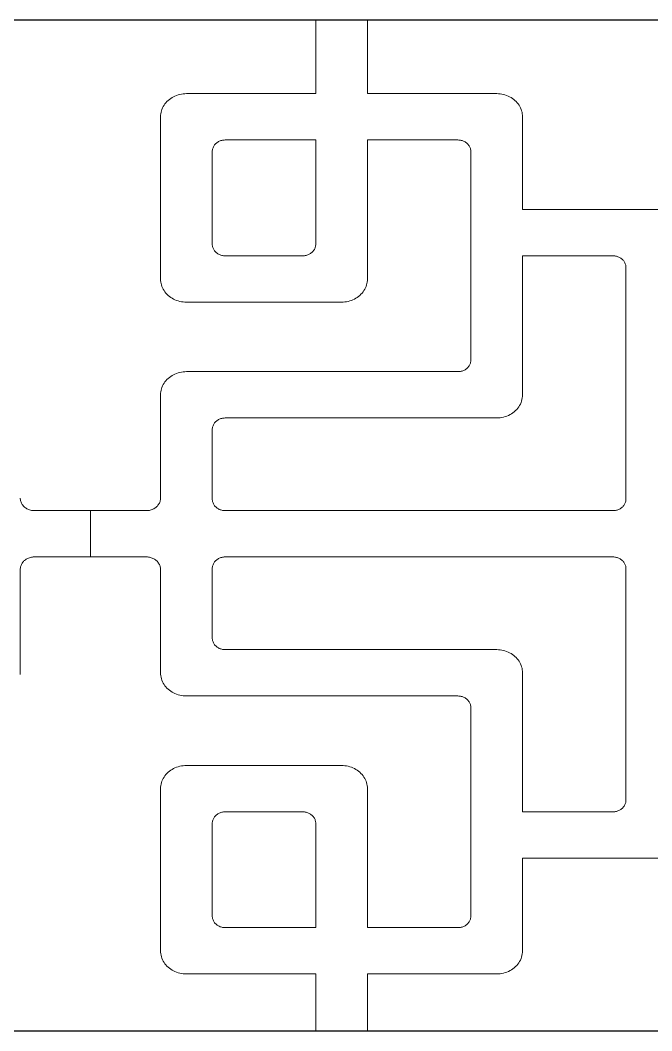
# Model space of a CAD drawing. Extents: x 1188826 to 1909461, y 608442 to 1651179.
# Drawn here: x 1701378 to 1701690, y 1048028 to 1048528 of the extents above; entities that cross this region are included whole.
import ezdxf

# ---------------------------------------------------------------- set-up
doc = ezdxf.new("R2010")
doc.units = 0
doc.header["$LTSCALE"] = 1000
doc.header["$MEASUREMENT"] = 0
doc.layers.add('煤化工粉煤灰', color=7, linetype='Continuous', lineweight=0)
doc.layers.add('立面线', color=40, linetype='Continuous')

msp = doc.modelspace()

# ---------------------------------------------------------------- linework, layer by layer
at = {"layer": '煤化工粉煤灰', "color": 34}
for p, q in [((1701523.78, 1048491.45), (1701523.78, 1048527.78)), ((1701549.37, 1048491.45), (1701549.37, 1048527.78)), ((1701452.69, 1048489.52), (1701453.4, 1048489.91)), ((1701453.4, 1048489.91), (1701454.14, 1048490.27)), ((1701454.14, 1048490.27), (1701454.91, 1048490.58)), ((1701454.91, 1048490.58), (1701455.69, 1048490.84)), ((1701455.69, 1048490.84), (1701456.49, 1048491.06)), ((1701456.49, 1048491.06), (1701457.31, 1048491.23)), ((1701457.31, 1048491.23), (1701458.13, 1048491.35)), ((1701458.13, 1048491.35), (1701458.97, 1048491.43)), ((1701458.97, 1048491.43), (1701459.8, 1048491.45)), ((1701459.8, 1048491.45), (1701523.78, 1048491.45)), ((1701549.37, 1048491.45), (1701613.35, 1048491.45)), ((1701613.35, 1048491.45), (1701614.18, 1048491.43)), ((1701614.18, 1048491.43), (1701615.02, 1048491.35)), ((1701615.02, 1048491.35), (1701615.84, 1048491.23)), ((1701615.84, 1048491.23), (1701616.66, 1048491.06)), ((1701616.66, 1048491.06), (1701617.46, 1048490.84)), ((1701617.46, 1048490.84), (1701618.24, 1048490.58)), ((1701618.24, 1048490.58), (1701619.01, 1048490.27)), ((1701619.01, 1048490.27), (1701619.74, 1048489.91)), ((1701619.74, 1048489.91), (1701620.46, 1048489.52)), ((1701447.98, 1048484.37), (1701448.33, 1048485.06)), ((1701448.33, 1048485.06), (1701448.72, 1048485.72)), ((1701448.72, 1048485.72), (1701449.16, 1048486.36)), ((1701449.16, 1048486.36), (1701449.65, 1048486.97)), ((1701449.65, 1048486.97), (1701450.18, 1048487.55)), ((1701450.18, 1048487.55), (1701450.75, 1048488.09)), ((1701450.75, 1048488.09), (1701451.37, 1048488.61)), ((1701451.37, 1048488.61), (1701452.01, 1048489.08)), ((1701452.01, 1048489.08), (1701452.69, 1048489.52)), ((1701620.46, 1048489.52), (1701621.14, 1048489.08)), ((1701621.14, 1048489.08), (1701621.78, 1048488.61)), ((1701621.78, 1048488.61), (1701622.39, 1048488.09)), ((1701622.39, 1048488.09), (1701622.97, 1048487.55)), ((1701622.97, 1048487.55), (1701623.5, 1048486.97)), ((1701623.5, 1048486.97), (1701623.99, 1048486.36)), ((1701623.99, 1048486.36), (1701624.43, 1048485.72)), ((1701624.43, 1048485.72), (1701624.82, 1048485.06)), ((1701624.82, 1048485.06), (1701625.17, 1048484.37)), ((1701447.01, 1048479.99), (1701447.03, 1048480.74)), ((1701447.01, 1048399.75), (1701447.01, 1048479.99)), ((1701447.03, 1048480.74), (1701447.12, 1048481.48)), ((1701447.12, 1048481.48), (1701447.25, 1048482.22)), ((1701447.25, 1048482.22), (1701447.44, 1048482.95)), ((1701447.44, 1048482.95), (1701447.69, 1048483.67)), ((1701447.69, 1048483.67), (1701447.98, 1048484.37)), ((1701625.17, 1048484.37), (1701625.46, 1048483.67)), ((1701625.46, 1048483.67), (1701625.71, 1048482.95)), ((1701625.71, 1048482.95), (1701625.9, 1048482.22)), ((1701625.9, 1048482.22), (1701626.03, 1048481.48)), ((1701626.03, 1048481.48), (1701626.11, 1048480.74)), ((1701626.11, 1048480.74), (1701626.14, 1048479.99)), ((1701626.14, 1048479.99), (1701626.14, 1048434.14)), ((1701473.13, 1048465.08), (1701472.97, 1048464.71)), ((1701473.32, 1048465.43), (1701473.13, 1048465.08)), ((1701473.53, 1048465.77), (1701473.32, 1048465.43)), ((1701473.77, 1048466.1), (1701473.53, 1048465.77)), ((1701474.03, 1048466.41), (1701473.77, 1048466.1)), ((1701474.32, 1048466.71), (1701474.03, 1048466.41)), ((1701474.63, 1048466.98), (1701474.32, 1048466.71)), ((1701474.96, 1048467.24), (1701474.63, 1048466.98)), ((1701475.31, 1048467.48), (1701474.96, 1048467.24)), ((1701475.67, 1048467.69), (1701475.31, 1048467.48)), ((1701476.05, 1048467.88), (1701475.67, 1048467.69)), ((1701476.45, 1048468.05), (1701476.05, 1048467.88)), ((1701476.85, 1048468.19), (1701476.45, 1048468.05)), ((1701477.27, 1048468.31), (1701476.85, 1048468.19)), ((1701477.69, 1048468.41), (1701477.27, 1048468.31)), ((1701478.12, 1048468.47), (1701477.69, 1048468.41)), ((1701478.56, 1048468.51), (1701478.12, 1048468.47)), ((1701479, 1048468.53), (1701478.56, 1048468.51)), ((1701523.78, 1048468.53), (1701479, 1048468.53)), ((1701523.78, 1048468.53), (1701523.78, 1048416.94)), ((1701549.37, 1048468.53), (1701549.37, 1048399.75)), ((1701594.15, 1048468.53), (1701549.37, 1048468.53)), ((1701594.57, 1048468.51), (1701594.15, 1048468.53)), ((1701594.99, 1048468.48), (1701594.57, 1048468.51)), ((1701595.4, 1048468.42), (1701594.99, 1048468.48)), ((1701595.81, 1048468.33), (1701595.4, 1048468.42)), ((1701596.21, 1048468.22), (1701595.81, 1048468.33)), ((1701596.6, 1048468.09), (1701596.21, 1048468.22)), ((1701596.98, 1048467.93), (1701596.6, 1048468.09)), ((1701597.35, 1048467.76), (1701596.98, 1048467.93)), ((1701597.71, 1048467.56), (1701597.35, 1048467.76)), ((1701598.05, 1048467.34), (1701597.71, 1048467.56)), ((1701598.37, 1048467.1), (1701598.05, 1048467.34)), ((1701598.68, 1048466.85), (1701598.37, 1048467.1)), ((1701598.96, 1048466.57), (1701598.68, 1048466.85)), ((1701599.23, 1048466.28), (1701598.96, 1048466.57)), ((1701599.47, 1048465.98), (1701599.23, 1048466.28)), ((1701599.69, 1048465.66), (1701599.47, 1048465.98)), ((1701599.89, 1048465.33), (1701599.69, 1048465.66)), ((1701600.06, 1048464.99), (1701599.89, 1048465.33)), ((1701600.21, 1048464.64), (1701600.06, 1048464.99)), ((1701472.61, 1048463.19), (1701472.6, 1048462.79)), ((1701472.6, 1048462.79), (1701472.6, 1048416.94)), ((1701472.66, 1048463.57), (1701472.61, 1048463.19)), ((1701472.73, 1048463.96), (1701472.66, 1048463.57)), ((1701472.83, 1048464.34), (1701472.73, 1048463.96)), ((1701472.97, 1048464.71), (1701472.83, 1048464.34)), ((1701600.33, 1048464.28), (1701600.21, 1048464.64)), ((1701600.43, 1048463.91), (1701600.33, 1048464.28)), ((1701600.5, 1048463.54), (1701600.43, 1048463.91)), ((1701600.54, 1048463.17), (1701600.5, 1048463.54)), ((1701600.55, 1048462.79), (1701600.54, 1048463.17)), ((1701600.55, 1048359.63), (1701600.55, 1048462.79)), ((1701754.1, 1048434.14), (1701626.14, 1048434.14)), ((1701472.6, 1048416.94), (1701472.61, 1048416.55)), ((1701472.61, 1048416.55), (1701472.66, 1048416.16)), ((1701472.66, 1048416.16), (1701472.73, 1048415.78)), ((1701472.73, 1048415.78), (1701472.83, 1048415.4)), ((1701472.83, 1048415.4), (1701472.97, 1048415.03)), ((1701472.97, 1048415.03), (1701473.13, 1048414.66)), ((1701523.12, 1048414.41), (1701523.29, 1048414.75)), ((1701523.29, 1048414.75), (1701523.44, 1048415.1)), ((1701523.44, 1048415.1), (1701523.56, 1048415.46)), ((1701523.56, 1048415.46), (1701523.66, 1048415.83)), ((1701523.66, 1048415.83), (1701523.72, 1048416.2)), ((1701523.72, 1048416.2), (1701523.77, 1048416.57)), ((1701523.77, 1048416.57), (1701523.78, 1048416.94)), ((1701473.13, 1048414.66), (1701473.32, 1048414.31)), ((1701473.32, 1048414.31), (1701473.53, 1048413.97)), ((1701473.53, 1048413.97), (1701473.77, 1048413.64)), ((1701473.77, 1048413.64), (1701474.03, 1048413.33)), ((1701474.03, 1048413.33), (1701474.32, 1048413.03)), ((1701474.32, 1048413.03), (1701474.63, 1048412.76)), ((1701474.63, 1048412.76), (1701474.96, 1048412.5)), ((1701474.96, 1048412.5), (1701475.31, 1048412.26)), ((1701475.31, 1048412.26), (1701475.67, 1048412.05)), ((1701475.67, 1048412.05), (1701476.05, 1048411.86)), ((1701476.05, 1048411.86), (1701476.45, 1048411.69)), ((1701476.45, 1048411.69), (1701476.85, 1048411.54)), ((1701476.85, 1048411.54), (1701477.27, 1048411.43)), ((1701477.27, 1048411.43), (1701477.69, 1048411.33)), ((1701477.69, 1048411.33), (1701478.12, 1048411.27)), ((1701478.12, 1048411.27), (1701478.56, 1048411.23)), ((1701478.56, 1048411.23), (1701479, 1048411.21)), ((1701479, 1048411.21), (1701517.38, 1048411.21)), ((1701517.38, 1048411.21), (1701517.8, 1048411.23)), ((1701517.8, 1048411.23), (1701518.22, 1048411.26)), ((1701518.22, 1048411.26), (1701518.63, 1048411.32)), ((1701518.63, 1048411.32), (1701519.04, 1048411.41)), ((1701519.04, 1048411.41), (1701519.44, 1048411.52)), ((1701519.44, 1048411.52), (1701519.83, 1048411.65)), ((1701519.83, 1048411.65), (1701520.21, 1048411.8)), ((1701520.21, 1048411.8), (1701520.58, 1048411.98)), ((1701520.58, 1048411.98), (1701520.94, 1048412.18)), ((1701520.94, 1048412.18), (1701521.28, 1048412.4)), ((1701521.28, 1048412.4), (1701521.6, 1048412.64)), ((1701521.6, 1048412.64), (1701521.91, 1048412.89)), ((1701521.91, 1048412.89), (1701522.19, 1048413.17)), ((1701522.19, 1048413.17), (1701522.46, 1048413.46)), ((1701522.46, 1048413.46), (1701522.7, 1048413.76)), ((1701522.7, 1048413.76), (1701522.92, 1048414.08)), ((1701522.92, 1048414.08), (1701523.12, 1048414.41)), ((1701626.14, 1048411.21), (1701626.14, 1048342.44)), ((1701670.93, 1048411.21), (1701626.14, 1048411.21)), ((1701671.34, 1048411.2), (1701670.93, 1048411.21)), ((1701671.76, 1048411.16), (1701671.34, 1048411.2)), ((1701672.17, 1048411.1), (1701671.76, 1048411.16)), ((1701672.58, 1048411.02), (1701672.17, 1048411.1)), ((1701672.98, 1048410.91), (1701672.58, 1048411.02)), ((1701673.37, 1048410.78), (1701672.98, 1048410.91)), ((1701673.76, 1048410.62), (1701673.37, 1048410.78)), ((1701674.12, 1048410.45), (1701673.76, 1048410.62)), ((1701674.48, 1048410.25), (1701674.12, 1048410.45)), ((1701674.82, 1048410.03), (1701674.48, 1048410.25)), ((1701675.14, 1048409.79), (1701674.82, 1048410.03)), ((1701675.45, 1048409.53), (1701675.14, 1048409.79)), ((1701675.74, 1048409.26), (1701675.45, 1048409.53)), ((1701676, 1048408.97), (1701675.74, 1048409.26)), ((1701676.24, 1048408.67), (1701676, 1048408.97)), ((1701676.47, 1048408.35), (1701676.24, 1048408.67)), ((1701676.66, 1048408.02), (1701676.47, 1048408.35)), ((1701676.84, 1048407.68), (1701676.66, 1048408.02)), ((1701676.98, 1048407.32), (1701676.84, 1048407.68)), ((1701677.11, 1048406.97), (1701676.98, 1048407.32)), ((1701677.2, 1048406.6), (1701677.11, 1048406.97)), ((1701677.27, 1048406.23), (1701677.2, 1048406.6)), ((1701677.31, 1048405.86), (1701677.27, 1048406.23)), ((1701677.32, 1048405.48), (1701677.31, 1048405.86)), ((1701677.32, 1048290.86), (1701677.32, 1048405.48)), ((1701447.03, 1048399), (1701447.01, 1048399.75)), ((1701549.37, 1048399.75), (1701549.34, 1048399)), ((1701447.12, 1048398.25), (1701447.03, 1048399)), ((1701447.25, 1048397.51), (1701447.12, 1048398.25)), ((1701447.44, 1048396.78), (1701447.25, 1048397.51)), ((1701447.69, 1048396.07), (1701447.44, 1048396.78)), ((1701447.98, 1048395.36), (1701447.69, 1048396.07)), ((1701448.33, 1048394.68), (1701447.98, 1048395.36)), ((1701548.4, 1048395.36), (1701548.05, 1048394.68)), ((1701548.69, 1048396.07), (1701548.4, 1048395.36)), ((1701548.93, 1048396.78), (1701548.69, 1048396.07)), ((1701549.12, 1048397.51), (1701548.93, 1048396.78)), ((1701549.26, 1048398.25), (1701549.12, 1048397.51)), ((1701549.34, 1048399), (1701549.26, 1048398.25)), ((1701448.72, 1048394.02), (1701448.33, 1048394.68)), ((1701449.16, 1048393.38), (1701448.72, 1048394.02)), ((1701449.65, 1048392.77), (1701449.16, 1048393.38)), ((1701450.18, 1048392.19), (1701449.65, 1048392.77)), ((1701450.75, 1048391.65), (1701450.18, 1048392.19)), ((1701451.37, 1048391.13), (1701450.75, 1048391.65)), ((1701452.01, 1048390.66), (1701451.37, 1048391.13)), ((1701452.69, 1048390.22), (1701452.01, 1048390.66)), ((1701453.4, 1048389.82), (1701452.69, 1048390.22)), ((1701454.14, 1048389.47), (1701453.4, 1048389.82)), ((1701542.97, 1048389.82), (1701542.23, 1048389.47)), ((1701543.68, 1048390.22), (1701542.97, 1048389.82)), ((1701544.36, 1048390.66), (1701543.68, 1048390.22)), ((1701545.01, 1048391.13), (1701544.36, 1048390.66)), ((1701545.62, 1048391.65), (1701545.01, 1048391.13)), ((1701546.19, 1048392.19), (1701545.62, 1048391.65)), ((1701546.73, 1048392.77), (1701546.19, 1048392.19)), ((1701547.21, 1048393.38), (1701546.73, 1048392.77)), ((1701547.66, 1048394.02), (1701547.21, 1048393.38)), ((1701548.05, 1048394.68), (1701547.66, 1048394.02)), ((1701454.91, 1048389.16), (1701454.14, 1048389.47)), ((1701455.69, 1048388.9), (1701454.91, 1048389.16)), ((1701456.49, 1048388.68), (1701455.69, 1048388.9)), ((1701457.31, 1048388.51), (1701456.49, 1048388.68)), ((1701458.13, 1048388.39), (1701457.31, 1048388.51)), ((1701458.97, 1048388.31), (1701458.13, 1048388.39)), ((1701459.8, 1048388.29), (1701458.97, 1048388.31)), ((1701536.57, 1048388.29), (1701459.8, 1048388.29)), ((1701537.41, 1048388.31), (1701536.57, 1048388.29)), ((1701538.24, 1048388.39), (1701537.41, 1048388.31)), ((1701539.07, 1048388.51), (1701538.24, 1048388.39)), ((1701539.89, 1048388.68), (1701539.07, 1048388.51)), ((1701540.69, 1048388.9), (1701539.89, 1048388.68)), ((1701541.47, 1048389.16), (1701540.69, 1048388.9)), ((1701542.23, 1048389.47), (1701541.47, 1048389.16)), ((1701597.35, 1048354.67), (1701597.71, 1048354.87)), ((1701597.71, 1048354.87), (1701598.05, 1048355.09)), ((1701598.05, 1048355.09), (1701598.37, 1048355.32)), ((1701598.37, 1048355.32), (1701598.68, 1048355.58)), ((1701598.68, 1048355.58), (1701598.96, 1048355.85)), ((1701598.96, 1048355.85), (1701599.23, 1048356.14)), ((1701599.23, 1048356.14), (1701599.47, 1048356.45)), ((1701599.47, 1048356.45), (1701599.69, 1048356.77)), ((1701599.69, 1048356.77), (1701599.89, 1048357.1)), ((1701599.89, 1048357.1), (1701600.06, 1048357.44)), ((1701600.06, 1048357.44), (1701600.21, 1048357.79)), ((1701600.21, 1048357.79), (1701600.33, 1048358.15)), ((1701600.33, 1048358.15), (1701600.43, 1048358.51)), ((1701600.43, 1048358.51), (1701600.5, 1048358.88)), ((1701600.5, 1048358.88), (1701600.54, 1048359.26)), ((1701600.54, 1048359.26), (1701600.55, 1048359.63)), ((1701449.65, 1048349.42), (1701450.18, 1048350)), ((1701450.18, 1048350), (1701450.75, 1048350.54)), ((1701450.75, 1048350.54), (1701451.37, 1048351.06)), ((1701451.37, 1048351.06), (1701452.01, 1048351.53)), ((1701452.01, 1048351.53), (1701452.69, 1048351.97)), ((1701452.69, 1048351.97), (1701453.4, 1048352.37)), ((1701453.4, 1048352.37), (1701454.14, 1048352.72)), ((1701454.14, 1048352.72), (1701454.91, 1048353.03)), ((1701454.91, 1048353.03), (1701455.69, 1048353.29)), ((1701455.69, 1048353.29), (1701456.49, 1048353.51)), ((1701456.49, 1048353.51), (1701457.31, 1048353.68)), ((1701457.31, 1048353.68), (1701458.13, 1048353.8)), ((1701458.13, 1048353.8), (1701458.97, 1048353.88)), ((1701458.97, 1048353.88), (1701459.8, 1048353.9)), ((1701459.8, 1048353.9), (1701594.15, 1048353.9)), ((1701594.15, 1048353.9), (1701594.57, 1048353.91)), ((1701594.57, 1048353.91), (1701594.99, 1048353.95)), ((1701594.99, 1048353.95), (1701595.4, 1048354.01)), ((1701595.4, 1048354.01), (1701595.81, 1048354.1)), ((1701595.81, 1048354.1), (1701596.21, 1048354.21)), ((1701596.21, 1048354.21), (1701596.6, 1048354.34)), ((1701596.6, 1048354.34), (1701596.98, 1048354.49)), ((1701596.98, 1048354.49), (1701597.35, 1048354.67)), ((1701447.25, 1048344.68), (1701447.44, 1048345.41)), ((1701447.44, 1048345.41), (1701447.69, 1048346.12)), ((1701447.69, 1048346.12), (1701447.98, 1048346.83)), ((1701447.98, 1048346.83), (1701448.33, 1048347.51)), ((1701448.33, 1048347.51), (1701448.72, 1048348.17)), ((1701448.72, 1048348.17), (1701449.16, 1048348.81)), ((1701449.16, 1048348.81), (1701449.65, 1048349.42)), ((1701447.01, 1048342.44), (1701447.03, 1048343.19)), ((1701447.01, 1048291.35), (1701447.01, 1048342.44)), ((1701447.03, 1048343.19), (1701447.12, 1048343.93)), ((1701447.12, 1048343.93), (1701447.25, 1048344.68)), ((1701625.87, 1048340.11), (1701625.67, 1048339.35)), ((1701626.02, 1048340.88), (1701625.87, 1048340.11)), ((1701626.11, 1048341.66), (1701626.02, 1048340.88)), ((1701626.14, 1048342.44), (1701626.11, 1048341.66)), ((1701623.27, 1048335.21), (1701622.7, 1048334.62)), ((1701623.8, 1048335.83), (1701623.27, 1048335.21)), ((1701624.28, 1048336.48), (1701623.8, 1048335.83)), ((1701624.71, 1048337.17), (1701624.28, 1048336.48)), ((1701625.08, 1048337.87), (1701624.71, 1048337.17)), ((1701625.4, 1048338.6), (1701625.08, 1048337.87)), ((1701625.67, 1048339.35), (1701625.4, 1048338.6)), ((1701475.31, 1048329.93), (1701474.96, 1048329.69)), ((1701475.67, 1048330.14), (1701475.31, 1048329.93)), ((1701476.05, 1048330.33), (1701475.67, 1048330.14)), ((1701476.45, 1048330.5), (1701476.05, 1048330.33)), ((1701476.85, 1048330.65), (1701476.45, 1048330.5)), ((1701477.27, 1048330.76), (1701476.85, 1048330.65)), ((1701477.69, 1048330.86), (1701477.27, 1048330.76)), ((1701478.12, 1048330.92), (1701477.69, 1048330.86)), ((1701478.56, 1048330.96), (1701478.12, 1048330.92)), ((1701479, 1048330.98), (1701478.56, 1048330.96)), ((1701613.35, 1048330.98), (1701479, 1048330.98)), ((1701614.22, 1048331), (1701613.35, 1048330.98)), ((1701615.09, 1048331.08), (1701614.22, 1048331)), ((1701615.95, 1048331.22), (1701615.09, 1048331.08)), ((1701616.8, 1048331.4), (1701615.95, 1048331.22)), ((1701617.63, 1048331.64), (1701616.8, 1048331.4)), ((1701618.44, 1048331.93), (1701617.63, 1048331.64)), ((1701619.23, 1048332.26), (1701618.44, 1048331.93)), ((1701619.99, 1048332.65), (1701619.23, 1048332.26)), ((1701620.73, 1048333.07), (1701619.99, 1048332.65)), ((1701621.42, 1048333.55), (1701620.73, 1048333.07)), ((1701622.08, 1048334.06), (1701621.42, 1048333.55)), ((1701622.7, 1048334.62), (1701622.08, 1048334.06)), ((1701472.61, 1048325.64), (1701472.6, 1048325.25)), ((1701472.6, 1048325.25), (1701472.6, 1048290.86)), ((1701472.66, 1048326.03), (1701472.61, 1048325.64)), ((1701472.73, 1048326.41), (1701472.66, 1048326.03)), ((1701472.83, 1048326.79), (1701472.73, 1048326.41)), ((1701472.97, 1048327.16), (1701472.83, 1048326.79)), ((1701473.13, 1048327.53), (1701472.97, 1048327.16)), ((1701473.32, 1048327.88), (1701473.13, 1048327.53)), ((1701473.53, 1048328.22), (1701473.32, 1048327.88)), ((1701473.77, 1048328.55), (1701473.53, 1048328.22)), ((1701474.03, 1048328.86), (1701473.77, 1048328.55)), ((1701474.32, 1048329.16), (1701474.03, 1048328.86)), ((1701474.63, 1048329.43), (1701474.32, 1048329.16)), ((1701474.96, 1048329.69), (1701474.63, 1048329.43)), ((1701377.55, 1048291.35), (1701377.56, 1048290.92)), ((1701377.56, 1048290.92), (1701377.61, 1048290.5)), ((1701377.61, 1048290.5), (1701377.69, 1048290.08)), ((1701377.69, 1048290.08), (1701377.8, 1048289.67)), ((1701446.75, 1048289.67), (1701446.86, 1048290.08)), ((1701446.86, 1048290.08), (1701446.94, 1048290.5)), ((1701446.94, 1048290.5), (1701446.99, 1048290.92)), ((1701446.99, 1048290.92), (1701447.01, 1048291.35)), ((1701472.6, 1048290.86), (1701472.61, 1048290.47)), ((1701472.61, 1048290.47), (1701472.66, 1048290.08)), ((1701472.66, 1048290.08), (1701472.73, 1048289.69)), ((1701677.11, 1048289.37), (1701677.2, 1048289.74)), ((1701677.2, 1048289.74), (1701677.27, 1048290.11)), ((1701677.27, 1048290.11), (1701677.31, 1048290.48)), ((1701677.31, 1048290.48), (1701677.32, 1048290.86)), ((1701377.8, 1048289.67), (1701377.95, 1048289.27)), ((1701377.95, 1048289.27), (1701378.12, 1048288.87)), ((1701378.12, 1048288.87), (1701378.33, 1048288.49)), ((1701378.33, 1048288.49), (1701378.56, 1048288.12)), ((1701378.56, 1048288.12), (1701378.82, 1048287.76)), ((1701378.82, 1048287.76), (1701379.1, 1048287.42)), ((1701379.1, 1048287.42), (1701379.42, 1048287.1)), ((1701379.42, 1048287.1), (1701379.75, 1048286.8)), ((1701379.75, 1048286.8), (1701380.11, 1048286.52)), ((1701380.11, 1048286.52), (1701380.49, 1048286.27)), ((1701380.49, 1048286.27), (1701380.88, 1048286.03)), ((1701380.88, 1048286.03), (1701381.3, 1048285.82)), ((1701381.3, 1048285.82), (1701381.73, 1048285.64)), ((1701381.73, 1048285.64), (1701382.17, 1048285.49)), ((1701382.17, 1048285.49), (1701382.62, 1048285.36)), ((1701382.62, 1048285.36), (1701383.08, 1048285.26)), ((1701383.08, 1048285.26), (1701383.55, 1048285.18)), ((1701383.55, 1048285.18), (1701384.02, 1048285.14)), ((1701384.02, 1048285.14), (1701384.49, 1048285.13)), ((1701384.49, 1048285.13), (1701440.06, 1048285.13)), ((1701412.28, 1048285.13), (1701412.28, 1048262.2)), ((1701440.06, 1048285.13), (1701440.54, 1048285.14)), ((1701440.54, 1048285.14), (1701441.01, 1048285.18)), ((1701441.01, 1048285.18), (1701441.47, 1048285.26)), ((1701441.47, 1048285.26), (1701441.94, 1048285.36)), ((1701441.94, 1048285.36), (1701442.39, 1048285.49)), ((1701442.39, 1048285.49), (1701442.83, 1048285.64)), ((1701442.83, 1048285.64), (1701443.26, 1048285.82)), ((1701443.26, 1048285.82), (1701443.67, 1048286.03)), ((1701443.67, 1048286.03), (1701444.07, 1048286.27)), ((1701444.07, 1048286.27), (1701444.44, 1048286.52)), ((1701444.44, 1048286.52), (1701444.8, 1048286.8)), ((1701444.8, 1048286.8), (1701445.14, 1048287.1)), ((1701445.14, 1048287.1), (1701445.45, 1048287.42)), ((1701445.45, 1048287.42), (1701445.74, 1048287.76)), ((1701445.74, 1048287.76), (1701446, 1048288.12)), ((1701446, 1048288.12), (1701446.23, 1048288.49)), ((1701446.23, 1048288.49), (1701446.43, 1048288.87)), ((1701446.43, 1048288.87), (1701446.61, 1048289.27)), ((1701446.61, 1048289.27), (1701446.75, 1048289.67)), ((1701472.73, 1048289.69), (1701472.83, 1048289.31)), ((1701472.83, 1048289.31), (1701472.97, 1048288.94)), ((1701472.97, 1048288.94), (1701473.13, 1048288.57)), ((1701473.13, 1048288.57), (1701473.32, 1048288.22)), ((1701473.32, 1048288.22), (1701473.53, 1048287.88)), ((1701473.53, 1048287.88), (1701473.77, 1048287.55)), ((1701473.77, 1048287.55), (1701474.03, 1048287.24)), ((1701474.03, 1048287.24), (1701474.32, 1048286.95)), ((1701474.32, 1048286.95), (1701474.63, 1048286.67)), ((1701474.63, 1048286.67), (1701474.96, 1048286.41)), ((1701474.96, 1048286.41), (1701475.31, 1048286.18)), ((1701475.31, 1048286.18), (1701475.67, 1048285.96)), ((1701475.67, 1048285.96), (1701476.05, 1048285.77)), ((1701476.05, 1048285.77), (1701476.45, 1048285.6)), ((1701476.45, 1048285.6), (1701476.85, 1048285.46)), ((1701476.85, 1048285.46), (1701477.27, 1048285.34)), ((1701477.27, 1048285.34), (1701477.69, 1048285.25)), ((1701477.69, 1048285.25), (1701478.12, 1048285.18)), ((1701478.12, 1048285.18), (1701478.56, 1048285.14)), ((1701478.56, 1048285.14), (1701479, 1048285.13)), ((1701670.93, 1048285.13), (1701479, 1048285.13)), ((1701670.93, 1048285.13), (1701671.34, 1048285.14)), ((1701671.34, 1048285.14), (1701671.76, 1048285.18)), ((1701671.76, 1048285.18), (1701672.17, 1048285.24)), ((1701672.17, 1048285.24), (1701672.58, 1048285.32)), ((1701672.58, 1048285.32), (1701672.98, 1048285.43)), ((1701672.98, 1048285.43), (1701673.37, 1048285.56)), ((1701673.37, 1048285.56), (1701673.76, 1048285.72)), ((1701673.76, 1048285.72), (1701674.12, 1048285.89)), ((1701674.12, 1048285.89), (1701674.48, 1048286.09)), ((1701674.48, 1048286.09), (1701674.82, 1048286.31)), ((1701674.82, 1048286.31), (1701675.14, 1048286.55)), ((1701675.14, 1048286.55), (1701675.45, 1048286.81)), ((1701675.45, 1048286.81), (1701675.74, 1048287.08)), ((1701675.74, 1048287.08), (1701676, 1048287.37)), ((1701676, 1048287.37), (1701676.24, 1048287.67)), ((1701676.24, 1048287.67), (1701676.47, 1048287.99)), ((1701676.47, 1048287.99), (1701676.66, 1048288.32)), ((1701676.66, 1048288.32), (1701676.84, 1048288.66)), ((1701676.84, 1048288.66), (1701676.98, 1048289.02)), ((1701676.98, 1048289.02), (1701677.11, 1048289.37)), ((1701378.82, 1048259.57), (1701379.1, 1048259.91)), ((1701379.1, 1048259.91), (1701379.42, 1048260.23)), ((1701379.42, 1048260.23), (1701379.75, 1048260.53)), ((1701379.75, 1048260.53), (1701380.11, 1048260.81)), ((1701380.11, 1048260.81), (1701380.49, 1048261.06)), ((1701380.49, 1048261.06), (1701380.88, 1048261.3)), ((1701380.88, 1048261.3), (1701381.3, 1048261.5)), ((1701381.3, 1048261.5), (1701381.73, 1048261.69)), ((1701381.73, 1048261.69), (1701382.17, 1048261.84)), ((1701382.17, 1048261.84), (1701382.62, 1048261.97)), ((1701382.62, 1048261.97), (1701383.08, 1048262.07)), ((1701383.08, 1048262.07), (1701383.55, 1048262.14)), ((1701383.55, 1048262.14), (1701384.02, 1048262.19)), ((1701384.02, 1048262.19), (1701384.49, 1048262.2)), ((1701384.49, 1048262.2), (1701440.06, 1048262.2)), ((1701440.06, 1048262.2), (1701440.54, 1048262.19)), ((1701440.54, 1048262.19), (1701441.01, 1048262.14)), ((1701441.01, 1048262.14), (1701441.47, 1048262.07)), ((1701441.47, 1048262.07), (1701441.94, 1048261.97)), ((1701441.94, 1048261.97), (1701442.39, 1048261.84)), ((1701442.39, 1048261.84), (1701442.83, 1048261.69)), ((1701442.83, 1048261.69), (1701443.26, 1048261.5)), ((1701443.26, 1048261.5), (1701443.67, 1048261.3)), ((1701443.67, 1048261.3), (1701444.07, 1048261.06)), ((1701444.07, 1048261.06), (1701444.44, 1048260.81)), ((1701444.44, 1048260.81), (1701444.8, 1048260.53)), ((1701444.8, 1048260.53), (1701445.14, 1048260.23)), ((1701445.14, 1048260.23), (1701445.45, 1048259.91)), ((1701445.45, 1048259.91), (1701445.74, 1048259.57)), ((1701473.77, 1048259.78), (1701473.53, 1048259.45)), ((1701474.03, 1048260.09), (1701473.77, 1048259.78)), ((1701474.32, 1048260.38), (1701474.03, 1048260.09)), ((1701474.63, 1048260.66), (1701474.32, 1048260.38)), ((1701474.96, 1048260.92), (1701474.63, 1048260.66)), ((1701475.31, 1048261.15), (1701474.96, 1048260.92)), ((1701475.67, 1048261.37), (1701475.31, 1048261.15)), ((1701476.05, 1048261.56), (1701475.67, 1048261.37)), ((1701476.45, 1048261.73), (1701476.05, 1048261.56)), ((1701476.85, 1048261.87), (1701476.45, 1048261.73)), ((1701477.27, 1048261.99), (1701476.85, 1048261.87)), ((1701477.69, 1048262.08), (1701477.27, 1048261.99)), ((1701478.12, 1048262.15), (1701477.69, 1048262.08)), ((1701478.56, 1048262.19), (1701478.12, 1048262.15)), ((1701479, 1048262.2), (1701478.56, 1048262.19)), ((1701479, 1048262.2), (1701670.93, 1048262.2)), ((1701671.34, 1048262.19), (1701670.93, 1048262.2)), ((1701671.76, 1048262.15), (1701671.34, 1048262.19)), ((1701672.17, 1048262.09), (1701671.76, 1048262.15)), ((1701672.58, 1048262.01), (1701672.17, 1048262.09)), ((1701672.98, 1048261.9), (1701672.58, 1048262.01)), ((1701673.37, 1048261.77), (1701672.98, 1048261.9)), ((1701673.76, 1048261.61), (1701673.37, 1048261.77)), ((1701674.12, 1048261.43), (1701673.76, 1048261.61)), ((1701674.48, 1048261.24), (1701674.12, 1048261.43)), ((1701674.82, 1048261.02), (1701674.48, 1048261.24)), ((1701675.14, 1048260.78), (1701674.82, 1048261.02)), ((1701675.45, 1048260.52), (1701675.14, 1048260.78)), ((1701675.74, 1048260.25), (1701675.45, 1048260.52)), ((1701676, 1048259.96), (1701675.74, 1048260.25)), ((1701676.24, 1048259.65), (1701676, 1048259.96)), ((1701377.55, 1048255.98), (1701377.56, 1048256.4)), ((1701377.55, 1048204.89), (1701377.55, 1048255.98)), ((1701377.56, 1048256.4), (1701377.61, 1048256.83)), ((1701377.61, 1048256.83), (1701377.69, 1048257.25)), ((1701377.69, 1048257.25), (1701377.8, 1048257.66)), ((1701377.8, 1048257.66), (1701377.95, 1048258.06)), ((1701377.95, 1048258.06), (1701378.12, 1048258.46)), ((1701378.12, 1048258.46), (1701378.33, 1048258.84)), ((1701378.33, 1048258.84), (1701378.56, 1048259.21)), ((1701378.56, 1048259.21), (1701378.82, 1048259.57)), ((1701445.74, 1048259.57), (1701446, 1048259.21)), ((1701446, 1048259.21), (1701446.23, 1048258.84)), ((1701446.23, 1048258.84), (1701446.43, 1048258.46)), ((1701446.43, 1048258.46), (1701446.61, 1048258.06)), ((1701446.61, 1048258.06), (1701446.75, 1048257.66)), ((1701446.75, 1048257.66), (1701446.86, 1048257.25)), ((1701446.86, 1048257.25), (1701446.94, 1048256.83)), ((1701446.94, 1048256.83), (1701446.99, 1048256.4)), ((1701446.99, 1048256.4), (1701447.01, 1048255.98)), ((1701447.01, 1048255.98), (1701447.01, 1048204.89)), ((1701472.61, 1048256.86), (1701472.6, 1048256.47)), ((1701472.6, 1048256.47), (1701472.6, 1048222.08)), ((1701472.66, 1048257.25), (1701472.61, 1048256.86)), ((1701472.73, 1048257.64), (1701472.66, 1048257.25)), ((1701472.83, 1048258.02), (1701472.73, 1048257.64)), ((1701472.97, 1048258.39), (1701472.83, 1048258.02)), ((1701473.13, 1048258.75), (1701472.97, 1048258.39)), ((1701473.32, 1048259.11), (1701473.13, 1048258.75)), ((1701473.53, 1048259.45), (1701473.32, 1048259.11)), ((1701676.47, 1048259.34), (1701676.24, 1048259.65)), ((1701676.66, 1048259.01), (1701676.47, 1048259.34)), ((1701676.84, 1048258.66), (1701676.66, 1048259.01)), ((1701676.98, 1048258.31), (1701676.84, 1048258.66)), ((1701677.11, 1048257.95), (1701676.98, 1048258.31)), ((1701677.2, 1048257.59), (1701677.11, 1048257.95)), ((1701677.27, 1048257.22), (1701677.2, 1048257.59)), ((1701677.31, 1048256.85), (1701677.27, 1048257.22)), ((1701677.32, 1048256.47), (1701677.31, 1048256.85)), ((1701677.32, 1048141.85), (1701677.32, 1048256.47)), ((1701472.6, 1048222.08), (1701472.61, 1048221.69)), ((1701472.61, 1048221.69), (1701472.66, 1048221.3)), ((1701472.66, 1048221.3), (1701472.73, 1048220.92)), ((1701472.73, 1048220.92), (1701472.83, 1048220.54)), ((1701472.83, 1048220.54), (1701472.97, 1048220.16)), ((1701472.97, 1048220.16), (1701473.13, 1048219.8)), ((1701473.13, 1048219.8), (1701473.32, 1048219.45)), ((1701473.32, 1048219.45), (1701473.53, 1048219.11)), ((1701473.53, 1048219.11), (1701473.77, 1048218.78)), ((1701473.77, 1048218.78), (1701474.03, 1048218.47)), ((1701474.03, 1048218.47), (1701474.32, 1048218.17)), ((1701474.32, 1048218.17), (1701474.63, 1048217.89)), ((1701474.63, 1048217.89), (1701474.96, 1048217.64)), ((1701474.96, 1048217.64), (1701475.31, 1048217.4)), ((1701475.31, 1048217.4), (1701475.67, 1048217.19)), ((1701475.67, 1048217.19), (1701476.05, 1048216.99)), ((1701476.05, 1048216.99), (1701476.45, 1048216.83)), ((1701476.45, 1048216.83), (1701476.85, 1048216.68)), ((1701476.85, 1048216.68), (1701477.27, 1048216.56)), ((1701477.27, 1048216.56), (1701477.69, 1048216.47)), ((1701477.69, 1048216.47), (1701478.12, 1048216.41)), ((1701478.12, 1048216.41), (1701478.56, 1048216.37)), ((1701478.56, 1048216.37), (1701479, 1048216.35)), ((1701479, 1048216.35), (1701613.35, 1048216.35)), ((1701613.35, 1048216.35), (1701614.18, 1048216.33)), ((1701614.18, 1048216.33), (1701615.02, 1048216.25)), ((1701615.02, 1048216.25), (1701615.84, 1048216.13)), ((1701615.84, 1048216.13), (1701616.66, 1048215.96)), ((1701616.66, 1048215.96), (1701617.46, 1048215.74)), ((1701617.46, 1048215.74), (1701618.24, 1048215.48)), ((1701618.24, 1048215.48), (1701619.01, 1048215.17)), ((1701619.01, 1048215.17), (1701619.74, 1048214.82)), ((1701619.74, 1048214.82), (1701620.46, 1048214.42)), ((1701620.46, 1048214.42), (1701621.14, 1048213.98)), ((1701621.14, 1048213.98), (1701621.78, 1048213.51)), ((1701621.78, 1048213.51), (1701622.39, 1048212.99)), ((1701622.39, 1048212.99), (1701622.97, 1048212.45)), ((1701622.97, 1048212.45), (1701623.5, 1048211.87)), ((1701623.5, 1048211.87), (1701623.99, 1048211.26)), ((1701623.99, 1048211.26), (1701624.43, 1048210.62)), ((1701624.43, 1048210.62), (1701624.82, 1048209.96)), ((1701624.82, 1048209.96), (1701625.17, 1048209.28)), ((1701377.55, 1048204.89), (1701377.52, 1048204.11)), ((1701447.01, 1048204.89), (1701447.03, 1048204.14)), ((1701625.17, 1048209.28), (1701625.46, 1048208.57)), ((1701625.46, 1048208.57), (1701625.71, 1048207.86)), ((1701625.71, 1048207.86), (1701625.9, 1048207.13)), ((1701625.9, 1048207.13), (1701626.03, 1048206.39)), ((1701626.03, 1048206.39), (1701626.11, 1048205.64)), ((1701626.11, 1048205.64), (1701626.14, 1048204.89)), ((1701626.14, 1048204.89), (1701626.14, 1048136.12)), ((1701447.03, 1048204.14), (1701447.12, 1048203.39)), ((1701447.12, 1048203.39), (1701447.25, 1048202.65)), ((1701447.25, 1048202.65), (1701447.44, 1048201.92)), ((1701447.44, 1048201.92), (1701447.69, 1048201.21)), ((1701447.69, 1048201.21), (1701447.98, 1048200.5)), ((1701447.98, 1048200.5), (1701448.33, 1048199.82)), ((1701448.33, 1048199.82), (1701448.72, 1048199.16)), ((1701448.72, 1048199.16), (1701449.16, 1048198.52)), ((1701449.16, 1048198.52), (1701449.65, 1048197.91)), ((1701449.65, 1048197.91), (1701450.18, 1048197.33)), ((1701450.18, 1048197.33), (1701450.75, 1048196.78)), ((1701450.75, 1048196.78), (1701451.37, 1048196.27)), ((1701451.37, 1048196.27), (1701452.01, 1048195.8)), ((1701452.01, 1048195.8), (1701452.69, 1048195.36)), ((1701452.69, 1048195.36), (1701453.4, 1048194.96)), ((1701453.4, 1048194.96), (1701454.14, 1048194.61)), ((1701454.14, 1048194.61), (1701454.91, 1048194.3)), ((1701454.91, 1048194.3), (1701455.69, 1048194.04)), ((1701455.69, 1048194.04), (1701456.49, 1048193.82)), ((1701456.49, 1048193.82), (1701457.31, 1048193.65)), ((1701457.31, 1048193.65), (1701458.13, 1048193.53)), ((1701458.13, 1048193.53), (1701458.97, 1048193.45)), ((1701458.97, 1048193.45), (1701459.8, 1048193.43)), ((1701459.8, 1048193.43), (1701594.15, 1048193.43)), ((1701594.15, 1048193.43), (1701594.57, 1048193.41)), ((1701594.57, 1048193.41), (1701594.99, 1048193.38)), ((1701594.99, 1048193.38), (1701595.4, 1048193.32)), ((1701595.4, 1048193.32), (1701595.81, 1048193.23)), ((1701595.81, 1048193.23), (1701596.21, 1048193.12)), ((1701596.21, 1048193.12), (1701596.6, 1048192.99)), ((1701596.6, 1048192.99), (1701596.98, 1048192.84)), ((1701596.98, 1048192.84), (1701597.35, 1048192.66)), ((1701597.35, 1048192.66), (1701597.71, 1048192.46)), ((1701597.71, 1048192.46), (1701598.05, 1048192.24)), ((1701598.05, 1048192.24), (1701598.37, 1048192)), ((1701598.37, 1048192), (1701598.68, 1048191.75)), ((1701598.68, 1048191.75), (1701598.96, 1048191.47)), ((1701598.96, 1048191.47), (1701599.23, 1048191.18)), ((1701599.23, 1048191.18), (1701599.47, 1048190.88)), ((1701599.47, 1048190.88), (1701599.69, 1048190.56)), ((1701599.69, 1048190.56), (1701599.89, 1048190.23)), ((1701599.89, 1048190.23), (1701600.06, 1048189.89)), ((1701600.06, 1048189.89), (1701600.21, 1048189.54)), ((1701600.21, 1048189.54), (1701600.33, 1048189.18)), ((1701600.33, 1048189.18), (1701600.43, 1048188.81)), ((1701600.43, 1048188.81), (1701600.5, 1048188.44)), ((1701600.5, 1048188.44), (1701600.54, 1048188.07)), ((1701600.54, 1048188.07), (1701600.55, 1048187.7)), ((1701600.55, 1048187.7), (1701600.55, 1048084.53)), ((1701449.65, 1048154.56), (1701450.18, 1048155.14)), ((1701450.18, 1048155.14), (1701450.75, 1048155.68)), ((1701450.75, 1048155.68), (1701451.37, 1048156.2)), ((1701451.37, 1048156.2), (1701452.01, 1048156.67)), ((1701452.01, 1048156.67), (1701452.69, 1048157.11)), ((1701452.69, 1048157.11), (1701453.4, 1048157.5)), ((1701453.4, 1048157.5), (1701454.14, 1048157.86)), ((1701454.14, 1048157.86), (1701454.91, 1048158.17)), ((1701454.91, 1048158.17), (1701455.69, 1048158.43)), ((1701455.69, 1048158.43), (1701456.49, 1048158.65)), ((1701456.49, 1048158.65), (1701457.31, 1048158.82)), ((1701457.31, 1048158.82), (1701458.13, 1048158.94)), ((1701458.13, 1048158.94), (1701458.97, 1048159.02)), ((1701458.97, 1048159.02), (1701459.8, 1048159.04)), ((1701459.8, 1048159.04), (1701536.57, 1048159.04)), ((1701536.57, 1048159.04), (1701537.41, 1048159.02)), ((1701537.41, 1048159.02), (1701538.24, 1048158.94)), ((1701538.24, 1048158.94), (1701539.07, 1048158.82)), ((1701539.07, 1048158.82), (1701539.89, 1048158.65)), ((1701539.89, 1048158.65), (1701540.69, 1048158.43)), ((1701540.69, 1048158.43), (1701541.47, 1048158.17)), ((1701541.47, 1048158.17), (1701542.23, 1048157.86)), ((1701542.23, 1048157.86), (1701542.97, 1048157.5)), ((1701542.97, 1048157.5), (1701543.68, 1048157.11)), ((1701543.68, 1048157.11), (1701544.36, 1048156.67)), ((1701544.36, 1048156.67), (1701545.01, 1048156.2)), ((1701545.01, 1048156.2), (1701545.62, 1048155.68)), ((1701545.62, 1048155.68), (1701546.19, 1048155.14)), ((1701546.19, 1048155.14), (1701546.73, 1048154.56)), ((1701447.12, 1048149.07), (1701447.25, 1048149.81)), ((1701447.25, 1048149.81), (1701447.44, 1048150.54)), ((1701447.44, 1048150.54), (1701447.69, 1048151.26)), ((1701447.69, 1048151.26), (1701447.98, 1048151.96)), ((1701447.98, 1048151.96), (1701448.33, 1048152.65)), ((1701448.33, 1048152.65), (1701448.72, 1048153.31)), ((1701448.72, 1048153.31), (1701449.16, 1048153.95)), ((1701449.16, 1048153.95), (1701449.65, 1048154.56)), ((1701546.73, 1048154.56), (1701547.21, 1048153.95)), ((1701547.21, 1048153.95), (1701547.66, 1048153.31)), ((1701547.66, 1048153.31), (1701548.05, 1048152.65)), ((1701548.05, 1048152.65), (1701548.4, 1048151.96)), ((1701548.4, 1048151.96), (1701548.69, 1048151.26)), ((1701548.69, 1048151.26), (1701548.93, 1048150.54)), ((1701548.93, 1048150.54), (1701549.12, 1048149.81)), ((1701549.12, 1048149.81), (1701549.26, 1048149.07)), ((1701447.01, 1048147.58), (1701447.03, 1048148.33)), ((1701447.01, 1048067.34), (1701447.01, 1048147.58)), ((1701447.03, 1048148.33), (1701447.12, 1048149.07)), ((1701549.26, 1048149.07), (1701549.34, 1048148.33)), ((1701549.34, 1048148.33), (1701549.37, 1048147.58)), ((1701549.37, 1048078.8), (1701549.37, 1048147.58)), ((1701676.84, 1048139.65), (1701676.98, 1048140)), ((1701676.98, 1048140), (1701677.11, 1048140.36)), ((1701677.11, 1048140.36), (1701677.2, 1048140.73)), ((1701677.2, 1048140.73), (1701677.27, 1048141.1)), ((1701677.27, 1048141.1), (1701677.31, 1048141.47)), ((1701677.31, 1048141.47), (1701677.32, 1048141.85)), ((1701474.63, 1048134.57), (1701474.96, 1048134.83)), ((1701474.96, 1048134.83), (1701475.31, 1048135.07)), ((1701475.31, 1048135.07), (1701475.67, 1048135.28)), ((1701475.67, 1048135.28), (1701476.05, 1048135.47)), ((1701476.05, 1048135.47), (1701476.45, 1048135.64)), ((1701476.45, 1048135.64), (1701476.85, 1048135.78)), ((1701476.85, 1048135.78), (1701477.27, 1048135.9)), ((1701477.27, 1048135.9), (1701477.69, 1048136)), ((1701477.69, 1048136), (1701478.12, 1048136.06)), ((1701478.12, 1048136.06), (1701478.56, 1048136.1)), ((1701478.56, 1048136.1), (1701479, 1048136.12)), ((1701479, 1048136.12), (1701517.38, 1048136.12)), ((1701517.38, 1048136.12), (1701517.8, 1048136.1)), ((1701517.8, 1048136.1), (1701518.22, 1048136.07)), ((1701518.22, 1048136.07), (1701518.63, 1048136)), ((1701518.63, 1048136), (1701519.04, 1048135.92)), ((1701519.04, 1048135.92), (1701519.44, 1048135.81)), ((1701519.44, 1048135.81), (1701519.83, 1048135.68)), ((1701519.83, 1048135.68), (1701520.21, 1048135.52)), ((1701520.21, 1048135.52), (1701520.58, 1048135.35)), ((1701520.58, 1048135.35), (1701520.94, 1048135.15)), ((1701520.94, 1048135.15), (1701521.28, 1048134.93)), ((1701521.28, 1048134.93), (1701521.6, 1048134.69)), ((1701626.14, 1048136.12), (1701670.93, 1048136.12)), ((1701670.93, 1048136.12), (1701671.34, 1048136.13)), ((1701671.34, 1048136.13), (1701671.76, 1048136.16)), ((1701671.76, 1048136.16), (1701672.17, 1048136.23)), ((1701672.17, 1048136.23), (1701672.58, 1048136.31)), ((1701672.58, 1048136.31), (1701672.98, 1048136.42)), ((1701672.98, 1048136.42), (1701673.37, 1048136.55)), ((1701673.37, 1048136.55), (1701673.76, 1048136.71)), ((1701673.76, 1048136.71), (1701674.12, 1048136.88)), ((1701674.12, 1048136.88), (1701674.48, 1048137.08)), ((1701674.48, 1048137.08), (1701674.82, 1048137.3)), ((1701674.82, 1048137.3), (1701675.14, 1048137.54)), ((1701675.14, 1048137.54), (1701675.45, 1048137.79)), ((1701675.45, 1048137.79), (1701675.74, 1048138.07)), ((1701675.74, 1048138.07), (1701676, 1048138.36)), ((1701676, 1048138.36), (1701676.24, 1048138.66)), ((1701676.24, 1048138.66), (1701676.47, 1048138.98)), ((1701676.47, 1048138.98), (1701676.66, 1048139.31)), ((1701676.66, 1048139.31), (1701676.84, 1048139.65)), ((1701472.6, 1048130.38), (1701472.61, 1048130.77)), ((1701472.6, 1048084.53), (1701472.6, 1048130.38)), ((1701472.61, 1048130.77), (1701472.66, 1048131.16)), ((1701472.66, 1048131.16), (1701472.73, 1048131.55)), ((1701472.73, 1048131.55), (1701472.83, 1048131.93)), ((1701472.83, 1048131.93), (1701472.97, 1048132.3)), ((1701472.97, 1048132.3), (1701473.13, 1048132.67)), ((1701473.13, 1048132.67), (1701473.32, 1048133.02)), ((1701473.32, 1048133.02), (1701473.53, 1048133.36)), ((1701473.53, 1048133.36), (1701473.77, 1048133.69)), ((1701473.77, 1048133.69), (1701474.03, 1048134)), ((1701474.03, 1048134), (1701474.32, 1048134.3)), ((1701474.32, 1048134.3), (1701474.63, 1048134.57)), ((1701521.6, 1048134.69), (1701521.91, 1048134.44)), ((1701521.91, 1048134.44), (1701522.19, 1048134.16)), ((1701522.19, 1048134.16), (1701522.46, 1048133.87)), ((1701522.46, 1048133.87), (1701522.7, 1048133.57)), ((1701522.7, 1048133.57), (1701522.92, 1048133.25)), ((1701522.92, 1048133.25), (1701523.12, 1048132.92)), ((1701523.12, 1048132.92), (1701523.29, 1048132.58)), ((1701523.29, 1048132.58), (1701523.44, 1048132.23)), ((1701523.44, 1048132.23), (1701523.56, 1048131.87)), ((1701523.56, 1048131.87), (1701523.66, 1048131.5)), ((1701523.66, 1048131.5), (1701523.72, 1048131.13)), ((1701523.72, 1048131.13), (1701523.77, 1048130.76)), ((1701523.77, 1048130.76), (1701523.78, 1048130.38)), ((1701523.78, 1048130.38), (1701523.78, 1048078.8)), ((1701626.14, 1048113.19), (1701626.14, 1048067.34)), ((1701626.14, 1048113.19), (1701754.1, 1048113.19)), ((1701472.61, 1048084.14), (1701472.6, 1048084.53)), ((1701472.66, 1048083.75), (1701472.61, 1048084.14)), ((1701472.73, 1048083.37), (1701472.66, 1048083.75)), ((1701472.83, 1048082.99), (1701472.73, 1048083.37)), ((1701472.97, 1048082.61), (1701472.83, 1048082.99)), ((1701473.13, 1048082.25), (1701472.97, 1048082.61)), ((1701473.32, 1048081.9), (1701473.13, 1048082.25)), ((1701473.53, 1048081.56), (1701473.32, 1048081.9)), ((1701473.77, 1048081.23), (1701473.53, 1048081.56)), ((1701474.03, 1048080.92), (1701473.77, 1048081.23)), ((1701474.32, 1048080.62), (1701474.03, 1048080.92)), ((1701474.63, 1048080.35), (1701474.32, 1048080.62)), ((1701474.96, 1048080.09), (1701474.63, 1048080.35)), ((1701475.31, 1048079.85), (1701474.96, 1048080.09)), ((1701475.67, 1048079.64), (1701475.31, 1048079.85)), ((1701597.71, 1048079.77), (1701597.35, 1048079.57)), ((1701598.05, 1048079.99), (1701597.71, 1048079.77)), ((1701598.37, 1048080.23), (1701598.05, 1048079.99)), ((1701598.68, 1048080.48), (1701598.37, 1048080.23)), ((1701598.96, 1048080.76), (1701598.68, 1048080.48)), ((1701599.23, 1048081.05), (1701598.96, 1048080.76)), ((1701599.47, 1048081.35), (1701599.23, 1048081.05)), ((1701599.69, 1048081.67), (1701599.47, 1048081.35)), ((1701599.89, 1048082), (1701599.69, 1048081.67)), ((1701600.06, 1048082.34), (1701599.89, 1048082)), ((1701600.21, 1048082.69), (1701600.06, 1048082.34)), ((1701600.33, 1048083.05), (1701600.21, 1048082.69)), ((1701600.43, 1048083.42), (1701600.33, 1048083.05)), ((1701600.5, 1048083.79), (1701600.43, 1048083.42)), ((1701600.54, 1048084.16), (1701600.5, 1048083.79)), ((1701600.55, 1048084.53), (1701600.54, 1048084.16)), ((1701476.05, 1048079.45), (1701475.67, 1048079.64)), ((1701476.45, 1048079.28), (1701476.05, 1048079.45)), ((1701476.85, 1048079.13), (1701476.45, 1048079.28)), ((1701477.27, 1048079.02), (1701476.85, 1048079.13)), ((1701477.69, 1048078.92), (1701477.27, 1048079.02)), ((1701478.12, 1048078.86), (1701477.69, 1048078.92)), ((1701478.56, 1048078.82), (1701478.12, 1048078.86)), ((1701479, 1048078.8), (1701478.56, 1048078.82)), ((1701523.78, 1048078.8), (1701479, 1048078.8)), ((1701594.15, 1048078.8), (1701549.37, 1048078.8)), ((1701594.57, 1048078.82), (1701594.15, 1048078.8)), ((1701594.99, 1048078.85), (1701594.57, 1048078.82)), ((1701595.4, 1048078.91), (1701594.99, 1048078.85)), ((1701595.81, 1048079), (1701595.4, 1048078.91)), ((1701596.21, 1048079.11), (1701595.81, 1048079)), ((1701596.6, 1048079.24), (1701596.21, 1048079.11)), ((1701596.98, 1048079.39), (1701596.6, 1048079.24)), ((1701597.35, 1048079.57), (1701596.98, 1048079.39)), ((1701447.03, 1048066.59), (1701447.01, 1048067.34)), ((1701447.12, 1048065.84), (1701447.03, 1048066.59)), ((1701447.25, 1048065.1), (1701447.12, 1048065.84)), ((1701447.44, 1048064.37), (1701447.25, 1048065.1)), ((1701625.87, 1048065.01), (1701625.67, 1048064.25)), ((1701626.02, 1048065.78), (1701625.87, 1048065.01)), ((1701626.11, 1048066.56), (1701626.02, 1048065.78)), ((1701626.14, 1048067.34), (1701626.11, 1048066.56)), ((1701447.69, 1048063.66), (1701447.44, 1048064.37)), ((1701447.98, 1048062.95), (1701447.69, 1048063.66)), ((1701448.33, 1048062.27), (1701447.98, 1048062.95)), ((1701448.72, 1048061.61), (1701448.33, 1048062.27)), ((1701449.16, 1048060.97), (1701448.72, 1048061.61)), ((1701449.65, 1048060.36), (1701449.16, 1048060.97)), ((1701450.18, 1048059.78), (1701449.65, 1048060.36)), ((1701450.75, 1048059.24), (1701450.18, 1048059.78)), ((1701623.27, 1048060.11), (1701622.7, 1048059.52)), ((1701623.8, 1048060.73), (1701623.27, 1048060.11)), ((1701624.28, 1048061.38), (1701623.8, 1048060.73)), ((1701624.71, 1048062.07), (1701624.28, 1048061.38)), ((1701625.08, 1048062.77), (1701624.71, 1048062.07)), ((1701625.4, 1048063.5), (1701625.08, 1048062.77)), ((1701625.67, 1048064.25), (1701625.4, 1048063.5)), ((1701451.37, 1048058.72), (1701450.75, 1048059.24)), ((1701452.01, 1048058.25), (1701451.37, 1048058.72)), ((1701452.69, 1048057.81), (1701452.01, 1048058.25)), ((1701453.4, 1048057.41), (1701452.69, 1048057.81)), ((1701454.14, 1048057.06), (1701453.4, 1048057.41)), ((1701454.91, 1048056.75), (1701454.14, 1048057.06)), ((1701455.69, 1048056.49), (1701454.91, 1048056.75)), ((1701456.49, 1048056.27), (1701455.69, 1048056.49)), ((1701457.31, 1048056.1), (1701456.49, 1048056.27)), ((1701458.13, 1048055.98), (1701457.31, 1048056.1)), ((1701458.97, 1048055.9), (1701458.13, 1048055.98)), ((1701459.8, 1048055.88), (1701458.97, 1048055.9)), ((1701523.78, 1048055.88), (1701459.8, 1048055.88)), ((1701523.78, 1048027.77), (1701523.78, 1048055.88)), ((1701549.37, 1048027.77), (1701549.37, 1048055.88)), ((1701613.35, 1048055.88), (1701549.37, 1048055.88)), ((1701614.22, 1048055.9), (1701613.35, 1048055.88)), ((1701615.09, 1048055.98), (1701614.22, 1048055.9)), ((1701615.95, 1048056.12), (1701615.09, 1048055.98)), ((1701616.8, 1048056.3), (1701615.95, 1048056.12)), ((1701617.63, 1048056.54), (1701616.8, 1048056.3)), ((1701618.44, 1048056.83), (1701617.63, 1048056.54)), ((1701619.23, 1048057.16), (1701618.44, 1048056.83)), ((1701619.99, 1048057.55), (1701619.23, 1048057.16)), ((1701620.73, 1048057.98), (1701619.99, 1048057.55)), ((1701621.42, 1048058.45), (1701620.73, 1048057.98)), ((1701622.08, 1048058.96), (1701621.42, 1048058.45)), ((1701622.7, 1048059.52), (1701622.08, 1048058.96))]:
    msp.add_line(p, q, dxfattribs=at)
at = {"layer": '立面线'}
for p, q in [((1702493.37, 1048527.78), (1700892.34, 1048527.78)), ((1700892.34, 1048027.77), (1702493.37, 1048027.77))]:
    msp.add_line(p, q, dxfattribs=at)

doc.saveas('drawing.dxf')
